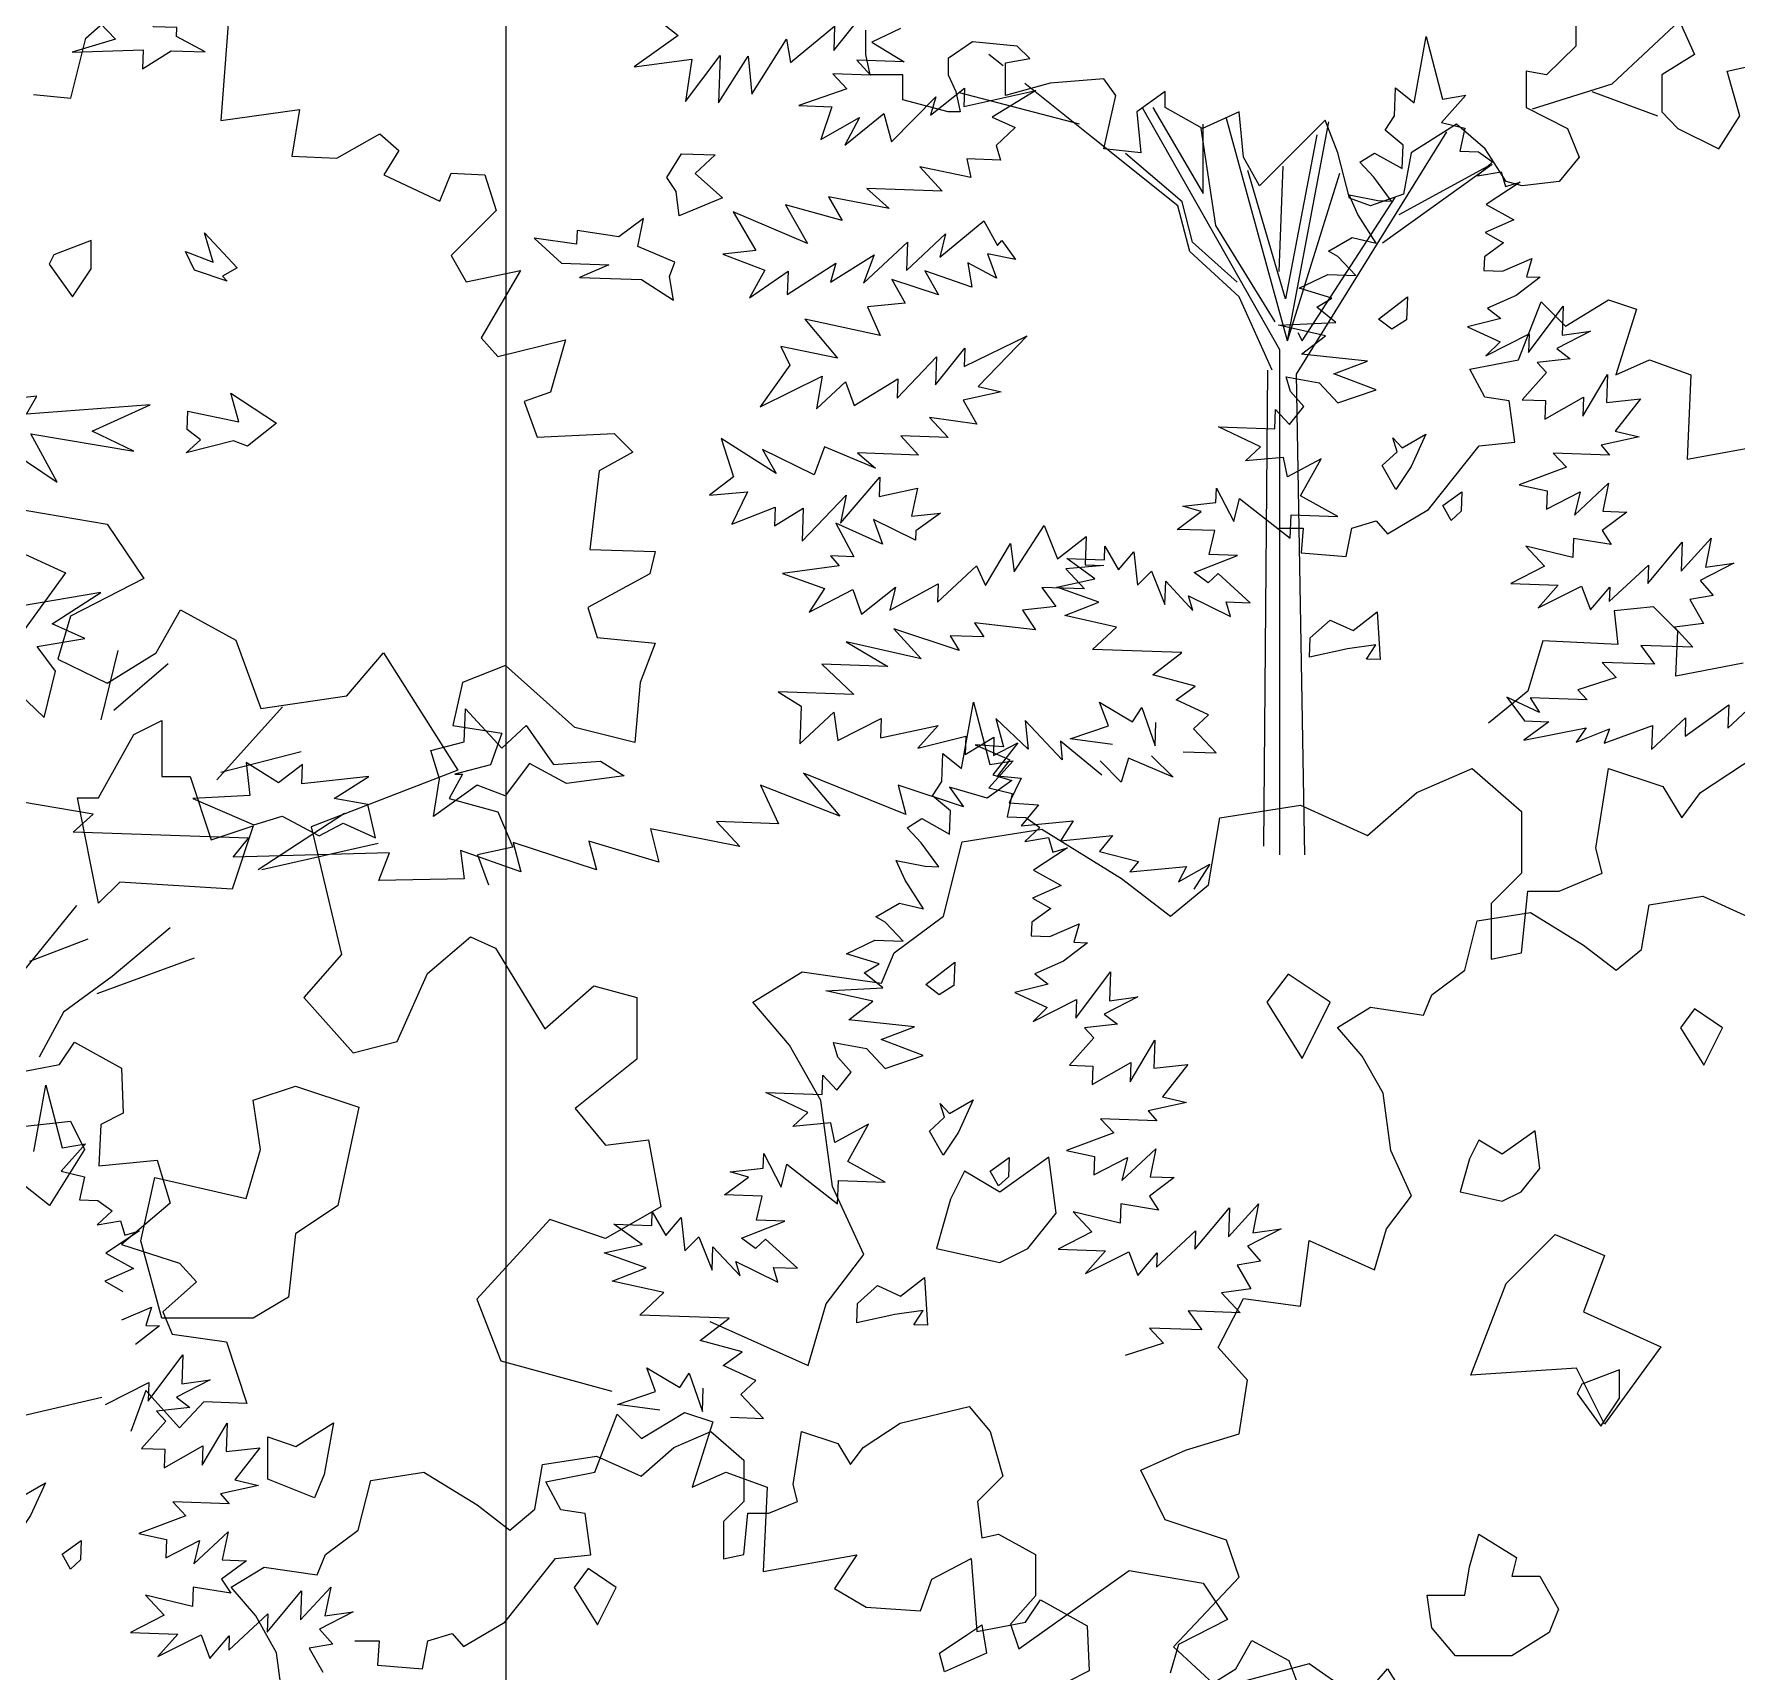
# Model space of a CAD drawing. Header units: inches. Extents: x 11.9 to 85.3, y 21.1 to 37.4.
# Drawn here: x 15.8906 to 16.321, y 23.1689 to 23.583 of the extents above; entities that cross this region are included whole.
import ezdxf

# ---------------------------------------------------------------- set-up
doc = ezdxf.new("R2010")
doc.units = ezdxf.units.IN
doc.header["$MEASUREMENT"] = 0
doc.layers.add('CAY', color=94, linetype='Continuous')
doc.layers.add('CAY-3', color=61, linetype='Continuous')

# ---------------------------------------------------------------- blocks, each defined once
blk = doc.blocks.new('A$C76451831')
at = {"layer": 'CAY'}
for p, q in [((2471.78, 2031.89), (2478.52, 2069.28)), ((2478.52, 2069.28), (2487.71, 2034.06)), ((2460.65, 2024.58), (2461.2, 2040.42)), ((2461.2, 2040.42), (2471.78, 2031.89)), ((2500.93, 2036.32), (2487.25, 2020.93)), ((2487.71, 2034.06), (2500.93, 2036.32)), ((2455.38, 2016.6), (2460.65, 2024.58)), ((2465.51, 2008.09), (2455.38, 2016.6)), ((2487.25, 2020.93), (2500.28, 2017.75)), ((2500.28, 2017.75), (2497.56, 2004.7)), ((2465.05, 1994.95), (2465.51, 2008.09)), ((2497.56, 2004.7), (2507.97, 2004.34)), ((2507.97, 2004.34), (2515.93, 1998.62)), ((2441.16, 1998.51), (2449.49, 2003.66)), ((2449.02, 1990.07), (2441.16, 1998.51)), ((2449.49, 2003.66), (2465.05, 1994.95)), ((2515.93, 1998.62), (2507.5, 1990.75)), ((2458.97, 1976.58), (2449.02, 1990.07)), ((2507.5, 1990.75), (2520.72, 1993.01)), ((2531.39, 1987.2), (2512.38, 1974.72)), ((2520.72, 1993.01), (2523.15, 1984.77)), ((2523.15, 1984.77), (2531.39, 1987.2)), ((2435.08, 1980.13), (2451.28, 1976.85)), ((2440.13, 1969.08), (2435.08, 1980.13)), ((2451.28, 1976.85), (2458.97, 1976.58)), ((2450.44, 1952.85), (2440.13, 1969.08)), ((2527.93, 1966.01), (2511.82, 1958.87)), ((2512.38, 1974.72), (2527.93, 1966.01)), ((2423.54, 1948.35), (2436.95, 1956.04)), ((2436.95, 1956.04), (2450.44, 1952.85)), ((2511.82, 1958.87), (2522.04, 1953.07)), ((2428.88, 1945.44), (2423.54, 1948.35)), ((2522.04, 1953.07), (2511.35, 1945.28)), ((2438.93, 1934.67), (2428.88, 1945.44)), ((2511.35, 1945.28), (2511.08, 1937.59)), ((2511.08, 1937.59), (2521.49, 1937.22)), ((2521.49, 1937.22), (2538.05, 1944.35)), ((2538.05, 1944.35), (2534.97, 1934.03)), ((2406.96, 1927.62), (2423.09, 1935.22)), ((2425.34, 1921.99), (2406.96, 1927.62)), ((2423.09, 1935.22), (2438.93, 1934.67)), ((2542.67, 1933.76), (2529.16, 1923.36)), ((2534.97, 1934.03), (2542.67, 1933.76)), ((2417.01, 1916.85), (2425.34, 1921.99)), ((2529.16, 1923.36), (2513.05, 1916.21)), ((2395.35, 1906.72), (2427.58, 1908.32)), ((2427.58, 1908.32), (2417.01, 1916.85)), ((2520.56, 1910.51), (2501.81, 1905.72)), ((2513.05, 1916.21), (2520.56, 1910.51)), ((2536.2, 1891.38), (2555.69, 1917.44)), ((2555.69, 1917.44), (2555.12, 1901.14)), ((2421.88, 1900.81), (2395.35, 1906.72)), ((2408.38, 1890.4), (2421.88, 1900.81)), ((2501.81, 1905.72), (2520.1, 1897.38)), ((2512.12, 1889.5), (2536.57, 1901.79)), ((2536.57, 1901.79), (2536.2, 1891.38)), ((2571.06, 1903.31), (2552.14, 1893.54)), ((2555.12, 1901.14), (2571.06, 1903.31)), ((2445.4, 1886.39), (2408.38, 1890.4)), ((2520.1, 1897.38), (2512.12, 1889.5)), ((2552.14, 1893.54), (2559.64, 1887.84)), ((2426.57, 1879.34), (2445.4, 1886.39)), ((2450.28, 1870.35), (2426.57, 1879.34)), ((2546.23, 1880.15), (2532.55, 1864.76)), ((2559.64, 1887.84), (2540.99, 1885.77)), ((2540.99, 1885.77), (2546.23, 1880.15)), ((2402.2, 1869.31), (2399.77, 1877.55)), ((2399.77, 1877.55), (2418.24, 1874.19)), ((2418.24, 1874.19), (2428.72, 1862.94)), ((2428.72, 1862.94), (2450.28, 1870.35)), ((2566.67, 1855.41), (2580.63, 1878.94)), ((2580.63, 1878.94), (2580.08, 1863.1)), ((2401.56, 1850.74), (2409.61, 1860.89)), ((2409.61, 1860.89), (2402.2, 1869.31)), ((2532.55, 1864.76), (2545.68, 1864.3)), ((2545.31, 1853.88), (2567.05, 1866.27)), ((2545.68, 1864.3), (2545.31, 1853.88)), ((2567.05, 1866.27), (2566.67, 1855.41)), ((2580.08, 1863.1), (2599.18, 1865.15)), ((2599.18, 1865.15), (2584.95, 1847.06)), ((2393.31, 1848.31), (2393.69, 1859.18)), ((2393.69, 1859.18), (2401.56, 1850.74)), ((2361.63, 1849.42), (2393.31, 1848.31)), ((2385.26, 1838.17), (2361.63, 1849.42)), ((2598.44, 1843.87), (2576.97, 1839.18)), ((2584.95, 1847.06), (2598.44, 1843.87)), ((2376.83, 1830.3), (2385.26, 1838.17)), ((2398.19, 1832.28), (2376.83, 1830.3)), ((2400.53, 1821.31), (2398.19, 1832.28)), ((2419.46, 1831.53), (2400.53, 1821.31)), ((2407.86, 1810.63), (2419.46, 1831.53)), ((2581.76, 1833.57), (2550.08, 1834.68)), ((2550.08, 1834.68), (2557.51, 1826.71)), ((2576.97, 1839.18), (2581.76, 1833.57)), ((2557.51, 1826.71), (2530.88, 1816.76)), ((2360.15, 1806.86), (2360.43, 1815.01)), ((2360.43, 1815.01), (2370.19, 1796.08)), ((2530.88, 1816.76), (2546.62, 1813.49)), ((2546.62, 1813.49), (2546.26, 1803.08)), ((2546.26, 1803.08), (2565.18, 1812.84)), ((2562.01, 1799.81), (2581.21, 1817.72)), ((2565.18, 1812.84), (2562.01, 1799.81)), ((2581.21, 1817.72), (2577.94, 1801.97)), ((1673.28, 1805.36), (1735.78, 1794.74)), ((2341.5, 1804.79), (2360.15, 1806.86)), ((2351.81, 1801.71), (2341.5, 1804.79)), ((2370.19, 1796.08), (2373.37, 1809.12)), ((2373.37, 1809.12), (2402.04, 1786.81)), ((2428.75, 1799.02), (2407.86, 1810.63)), ((1735.78, 1794.74), (1756.42, 1764.07)), ((2338.32, 1791.75), (2351.81, 1801.71)), ((2402.04, 1786.81), (2402.5, 1799.94)), ((2402.5, 1799.94), (2428.75, 1799.02)), ((2591.52, 1801.5), (2577.56, 1791.1)), ((2577.94, 1801.97), (2591.52, 1801.5)), ((2359.59, 1791.01), (2338.32, 1791.75)), ((2356.4, 1777.52), (2359.59, 1791.01)), ((2561.55, 1786.68), (2561.17, 1775.81)), ((2582.72, 1783.22), (2561.55, 1786.68)), ((2577.56, 1791.1), (2582.72, 1783.22)), ((2603.25, 1761.19), (2622.65, 1784.54)), ((2622.08, 1768.24), (2639.04, 1786.69)), ((2622.65, 1784.54), (2622.08, 1768.24)), ((2639.04, 1786.69), (2635.75, 1770.49)), ((2292.03, 1763.9), (2276.12, 1775.34)), ((2276.12, 1775.34), (2297.39, 1774.6)), ((2297.39, 1774.6), (2297.66, 1782.29)), ((2297.66, 1782.29), (2305.35, 1768.88)), ((2305.35, 1768.88), (2313.86, 1779.01)), ((2313.86, 1779.01), (2315.93, 1760.35)), ((2347.89, 1767.39), (2372.24, 1776.97)), ((2372.24, 1776.97), (2356.4, 1777.52)), ((2561.17, 1775.81), (2534.65, 1782.18)), ((2534.65, 1782.18), (2545.14, 1770.93)), ((2315.93, 1760.35), (2323.91, 1768.23)), ((2323.91, 1768.23), (2331.4, 1749.38)), ((2355.85, 1761.67), (2347.89, 1767.39)), ((2361.47, 1766.92), (2355.85, 1761.67)), ((2379.47, 1750.42), (2361.47, 1766.92)), ((2545.14, 1770.93), (2526.22, 1761.16)), ((2581.6, 1751.07), (2603.62, 1771.61)), ((2603.62, 1771.61), (2603.25, 1761.19)), ((2651.69, 1772.65), (2632.77, 1762.88)), ((2635.75, 1770.49), (2651.69, 1772.65)), ((1756.42, 1764.07), (1715.15, 1742.83)), ((2270.57, 1759.21), (2292.03, 1763.9)), ((2294.29, 1750.68), (2270.57, 1759.21)), ((2331.4, 1749.38), (2331.86, 1762.51)), ((2331.86, 1762.51), (2347.15, 1746.11)), ((2526.22, 1761.16), (2552.92, 1760.23)), ((2552.92, 1760.23), (2541.6, 1747.48)), ((2541.6, 1747.48), (2566.05, 1759.77)), ((2566.05, 1759.77), (2571.02, 1746.45)), ((2571.02, 1746.45), (2581.89, 1759.22)), ((2581.89, 1759.22), (2581.6, 1751.07)), ((2632.77, 1762.88), (2640.18, 1754.46)), ((1763.5, 1722.19), (1777.06, 1746.37)), ((1777.06, 1746.37), (1808.31, 1729.27)), ((2275, 1743.19), (2294.29, 1750.68)), ((2347.15, 1746.11), (2344.72, 1754.36)), ((2344.72, 1754.36), (2368.33, 1742.65)), ((2365.9, 1750.9), (2379.47, 1750.42)), ((2368.33, 1742.65), (2365.9, 1750.9)), ((2640.18, 1754.46), (2626.96, 1752.21)), ((2626.96, 1752.21), (2634.64, 1738.79)), ((1715.15, 1742.83), (1708.07, 1718.65)), ((2304.23, 1736.73), (2275, 1743.19)), ((2290.64, 1724.06), (2304.23, 1736.73)), ((2634.64, 1738.79), (2618.26, 1736.64)), ((2618.26, 1736.64), (2628.74, 1725.4)), ((1808.31, 1729.27), (1822.46, 1690.92)), ((2628.74, 1725.4), (2599.32, 1726.42)), ((2599.32, 1726.42), (2607.1, 1715.73)), ((1708.07, 1718.65), (1735.78, 1705.08)), ((1735.78, 1705.08), (1763.5, 1722.19)), ((1870.81, 1698), (1891.44, 1722.19)), ((1891.44, 1722.19), (1933.31, 1656.12)), ((2340.88, 1722.3), (2290.64, 1724.06)), ((2324.58, 1709.73), (2340.88, 1722.3)), ((2577.68, 1716.75), (2585.55, 1708.32)), ((2607.1, 1715.73), (2577.68, 1716.75)), ((2348.38, 1703.45), (2324.58, 1709.73)), ((2585.55, 1708.32), (2564.01, 1701.36)), ((1822.46, 1690.92), (1870.81, 1698)), ((2337.68, 1695.67), (2348.38, 1703.45)), ((2523.99, 1697.32), (2533.94, 1683.83)), ((2542.26, 1688.52), (2523.99, 1697.32)), ((2564.01, 1701.36), (2569.25, 1695.74)), ((2294.59, 1694.45), (2313.24, 1683.37)), ((2299.57, 1681.13), (2294.59, 1694.45)), ((2313.24, 1683.37), (2318.5, 1691.35)), ((2318.5, 1691.35), (2325.91, 1669.79)), ((2355.97, 1687.32), (2337.68, 1695.67)), ((2569.25, 1695.74), (2537.11, 1696.86)), ((2537.11, 1696.86), (2542.26, 1688.52)), ((2624.27, 1675.23), (2648.9, 1692.96)), ((2648.45, 1679.83), (2664.84, 1695.12)), ((2648.9, 1692.96), (2648.45, 1679.83)), ((2236.31, 1685.23), (2240.6, 1669.26)), ((2254.38, 1667.88), (2236.31, 1685.23)), ((2252.8, 1684.11), (2254.38, 1667.88)), ((2273.61, 1662.02), (2252.8, 1684.11)), ((2278.01, 1673.72), (2299.57, 1681.13)), ((2325.91, 1669.79), (2326.36, 1682.92)), ((2347.54, 1679.46), (2355.97, 1687.32)), ((2360.21, 1665.87), (2347.54, 1679.46)), ((2547.52, 1683.35), (2533.56, 1672.96)), ((2533.56, 1672.96), (2568.69, 1679.89)), ((2533.94, 1683.83), (2547.52, 1683.35)), ((2568.69, 1679.89), (2562.98, 1671.93)), ((2562.98, 1671.93), (2581.82, 1679.44)), ((2578.82, 1671.38), (2605.9, 1681.31)), ((2581.82, 1679.44), (2578.82, 1671.38)), ((2605.43, 1667.73), (2624.63, 1685.65)), ((2605.9, 1681.31), (2605.43, 1667.73)), ((2624.63, 1685.65), (2624.27, 1675.23)), ((2224.56, 1670.43), (2244.05, 1661.86)), ((2240.6, 1669.26), (2224.56, 1670.43)), ((2272.6, 1672.39), (2273.61, 1662.02)), ((2295.85, 1653.27), (2272.6, 1672.39)), ((2301.92, 1670.62), (2278.01, 1673.72)), ((2244.05, 1661.86), (2237.18, 1653)), ((2306.71, 1649.32), (2295.06, 1661.39)), ((2310.84, 1662.93), (2306.71, 1649.32)), ((2336, 1652.18), (2310.84, 1662.93)), ((2323.91, 1664.2), (2336, 1652.18)), ((2341.65, 1666.52), (2360.21, 1665.87)), ((2633, 1643.47), (2664.25, 1664.12)), ((1933.31, 1656.12), (1850.76, 1624.27)), ((2237.18, 1653), (2250.52, 1651.57)), ((2250.52, 1651.57), (2243.68, 1637.7)), ((2473.21, 1643.47), (2504.46, 1657.04)), ((2504.46, 1657.04), (2532.18, 1632.86)), ((2574.04, 1612.21), (2581.11, 1657.04)), ((2581.11, 1657.04), (2611.77, 1647.01)), ((2445.5, 1619.29), (2473.21, 1643.47)), ((2611.77, 1647.01), (2622.39, 1629.32)), ((2622.39, 1629.32), (2633, 1643.47)), ((2243.68, 1637.7), (2260.17, 1636.58)), ((2260.17, 1636.58), (2250.41, 1624.7)), ((2362.36, 1629.32), (2407.77, 1636.4)), ((2407.77, 1636.4), (2445.5, 1619.29)), ((2532.18, 1632.86), (2532.18, 1598.05)), ((1850.76, 1624.27), (1867.86, 1552.31)), ((2217.32, 1615.75), (2262.13, 1622.83)), ((2250.41, 1624.7), (2279.71, 1627.56)), ((2262.13, 1622.83), (2306.94, 1595.11)), ((2279.71, 1627.56), (2272.61, 1616.4)), ((2355.88, 1591.57), (2362.36, 1629.32)), ((2206.7, 1573.87), (2217.32, 1615.75)), ((2272.61, 1616.4), (2301.91, 1619.26)), ((2301.91, 1619.26), (2294.59, 1610.35)), ((2577.58, 1598.05), (2574.04, 1612.21)), ((2294.59, 1610.35), (2316.52, 1604.76)), ((2316.52, 1604.76), (2311.64, 1598.82)), ((2311.64, 1598.82), (2343.64, 1601.95)), ((2339.03, 1593.3), (2356.71, 1603.22)), ((2343.64, 1601.95), (2339.03, 1593.3)), ((2356.71, 1603.22), (2347.62, 1589.13)), ((2306.94, 1595.11), (2334.65, 1573.87)), ((2532.18, 1598.05), (2515.08, 1580.95)), ((2553.4, 1588.03), (2577.58, 1598.05)), ((2334.65, 1573.87), (2355.88, 1591.57)), ((2532.18, 1553.22), (2535.71, 1588.03)), ((2535.71, 1588.03), (2553.4, 1588.03)), ((2178.99, 1553.22), (2206.7, 1573.87)), ((2515.08, 1580.95), (2515.08, 1549.69)), ((1916.21, 1541.69), (1940.38, 1562.33)), ((1940.38, 1562.33), (1954.53, 1555.85)), ((1954.53, 1555.85), (1982.25, 1510.43)), ((1867.86, 1552.31), (1846.63, 1528.12)), ((2171.92, 1536.12), (2178.99, 1553.22)), ((2515.08, 1549.69), (2532.18, 1553.22)), ((1899.11, 1503.35), (1916.21, 1541.69)), ((1982.25, 1510.43), (2009.96, 1534.61)), ((2009.96, 1534.61), (2034.13, 1528.12)), ((2099.39, 1525.5), (2127.11, 1542.61)), ((2127.11, 1542.61), (2171.92, 1536.12)), ((1846.63, 1528.12), (1874.34, 1496.86)), ((2034.13, 1528.12), (2034.13, 1493.32)), ((2120.03, 1501.32), (2099.39, 1525.5)), ((1874.34, 1496.86), (1899.11, 1503.35)), ((2137.72, 1470.05), (2120.03, 1501.32)), ((2034.13, 1493.32), (1999.34, 1465.6)), ((2144.2, 1421.69), (2137.72, 1470.05)), ((1999.34, 1465.6), (2016.44, 1444.95)), ((2016.44, 1444.95), (2040.62, 1447.9)), ((2040.62, 1447.9), (2047.69, 1410.15)), ((2161.89, 1383.34), (2144.2, 1421.69)), ((2047.69, 1410.15), (2016.44, 1392.45)), ((1985.19, 1403.07), (1943.92, 1358.24)), ((2016.44, 1392.45), (1985.19, 1403.07)), ((2140.67, 1355.62), (2161.89, 1383.34)), ((1943.92, 1358.24), (1957.48, 1323.44)), ((2130.64, 1320.82), (2140.67, 1355.62)), ((2075.22, 1345.59), (2130.64, 1320.82)), ((1957.48, 1323.44), (2019.98, 1306.33)), ((5942.98, 1269.38), (5949.73, 1306.77)), ((5949.73, 1306.77), (5958.92, 1271.55)), ((1732.84, 1302.79), (1656.18, 1285.1)), ((5931.85, 1262.06), (5932.41, 1277.91)), ((5932.41, 1277.91), (5942.98, 1269.38)), ((5972.14, 1273.8), (5958.46, 1258.41)), ((5958.92, 1271.55), (5972.14, 1273.8)), ((5926.59, 1254.09), (5931.85, 1262.06)), ((5958.46, 1258.41), (5971.49, 1255.24)), ((5936.72, 1245.57), (5926.59, 1254.09)), ((5971.49, 1255.24), (5968.77, 1242.19)), ((5912.36, 1236), (5920.7, 1241.15)), ((5920.7, 1241.15), (5936.26, 1232.44)), ((5936.26, 1232.44), (5936.72, 1245.57)), ((5968.77, 1242.19), (5979.18, 1241.82)), ((5979.18, 1241.82), (5987.14, 1236.11)), ((5920.23, 1227.56), (5912.36, 1236)), ((5930.18, 1214.07), (5920.23, 1227.56)), ((5987.14, 1236.11), (5978.71, 1228.24)), ((5978.71, 1228.24), (5991.93, 1230.5)), ((5991.93, 1230.5), (5994.36, 1222.25)), ((6002.6, 1224.69), (5983.58, 1212.2)), ((5994.36, 1222.25), (6002.6, 1224.69)), ((5906.28, 1217.62), (5922.48, 1214.34)), ((5911.34, 1206.57), (5906.28, 1217.62)), ((5922.48, 1214.34), (5930.18, 1214.07)), ((5983.58, 1212.2), (5999.14, 1203.5)), ((5921.65, 1190.34), (5911.34, 1206.57)), ((5999.14, 1203.5), (5983.03, 1196.36)), ((5894.75, 1185.84), (5908.16, 1193.53)), ((5908.16, 1193.53), (5921.65, 1190.34)), ((5993.25, 1190.56), (5982.56, 1182.77)), ((5983.03, 1196.36), (5993.25, 1190.56)), ((5900.09, 1182.93), (5894.75, 1185.84)), ((5910.13, 1172.16), (5900.09, 1182.93)), ((5982.56, 1182.77), (5982.29, 1175.08)), ((5992.7, 1174.71), (6009.26, 1181.84)), ((6009.26, 1181.84), (6006.18, 1171.52)), ((5878.17, 1165.11), (5894.29, 1172.71)), ((5894.29, 1172.71), (5910.13, 1172.16)), ((5982.29, 1175.08), (5992.7, 1174.71)), ((6013.87, 1171.25), (6000.37, 1160.84)), ((6006.18, 1171.52), (6013.87, 1171.25)), ((5896.55, 1159.48), (5878.17, 1165.11)), ((6000.37, 1160.84), (5984.26, 1153.7)), ((5888.21, 1154.33), (5896.55, 1159.48)), ((5898.79, 1145.8), (5888.21, 1154.33)), ((5984.26, 1153.7), (5991.76, 1148)), ((6007.41, 1128.86), (6026.9, 1154.93)), ((6026.9, 1154.93), (6026.33, 1138.63)), ((5866.56, 1144.21), (5898.79, 1145.8)), ((5893.09, 1138.3), (5866.56, 1144.21)), ((5991.76, 1148), (5973.02, 1143.21)), ((5973.02, 1143.21), (5991.31, 1134.87)), ((5879.59, 1127.89), (5893.09, 1138.3)), ((5983.33, 1126.99), (6007.77, 1139.28)), ((5991.31, 1134.87), (5983.33, 1126.99)), ((6007.77, 1139.28), (6007.41, 1128.86)), ((6042.27, 1140.79), (6023.35, 1131.03)), ((6026.33, 1138.63), (6042.27, 1140.79)), ((5916.61, 1123.88), (5879.59, 1127.89)), ((5897.78, 1116.83), (5916.61, 1123.88)), ((6030.85, 1125.33), (6012.2, 1123.26)), ((6012.2, 1123.26), (6017.44, 1117.63)), ((6023.35, 1131.03), (6030.85, 1125.33)), ((5435.2, 1102.66), (5443.64, 1115.32)), ((5443.64, 1115.32), (5470, 1100.55)), ((5870.98, 1115.04), (5889.44, 1111.68)), ((5873.41, 1106.8), (5870.98, 1115.04)), ((5921.48, 1107.84), (5897.78, 1116.83)), ((6017.44, 1117.63), (6003.76, 1102.25)), ((6037.87, 1092.89), (6051.84, 1116.43)), ((6051.84, 1116.43), (6051.28, 1100.59)), ((5407.78, 1097.39), (5435.2, 1102.66)), ((5880.82, 1098.38), (5873.41, 1106.8)), ((5889.44, 1111.68), (5899.93, 1100.43)), ((5899.93, 1100.43), (5921.48, 1107.84)), ((6016.52, 1091.37), (6038.25, 1103.76)), ((6038.25, 1103.76), (6037.87, 1092.89)), ((6051.28, 1100.59), (6070.39, 1102.64)), ((6070.39, 1102.64), (6056.16, 1084.55)), ((5470, 1100.55), (5471.06, 1075.24)), ((5864.52, 1085.8), (5864.9, 1096.67)), ((5864.9, 1096.67), (5872.76, 1088.23)), ((5872.76, 1088.23), (5880.82, 1098.38)), ((6003.76, 1102.25), (6016.89, 1101.79)), ((6016.89, 1101.79), (6016.52, 1091.37)), ((5420.6, 1053.63), (5427.34, 1091.02)), ((5427.34, 1091.02), (5436.53, 1055.8)), ((5856.47, 1075.66), (5832.84, 1086.91)), ((5832.84, 1086.91), (5864.52, 1085.8)), ((6056.16, 1084.55), (6069.65, 1081.36)), ((5471.06, 1075.24), (5458.4, 1068.91)), ((5848.03, 1067.79), (5856.47, 1075.66)), ((6069.65, 1081.36), (6048.18, 1076.67)), ((6048.18, 1076.67), (6052.97, 1071.06)), ((5458.4, 1068.91), (5457.35, 1045.71)), ((5869.4, 1069.76), (5848.03, 1067.79)), ((5871.74, 1058.8), (5869.4, 1069.76)), ((5890.67, 1069.02), (5871.74, 1058.8)), ((5879.07, 1048.12), (5890.67, 1069.02)), ((6052.97, 1071.06), (6021.29, 1072.17)), ((6021.29, 1072.17), (6028.72, 1064.2)), ((5449.75, 1058.05), (5436.08, 1042.67)), ((5436.53, 1055.8), (5449.75, 1058.05)), ((6028.72, 1064.2), (6002.09, 1054.25)), ((6033.21, 1037.3), (6052.42, 1055.21)), ((6052.42, 1055.21), (6049.15, 1039.46)), ((5457.35, 1045.71), (5490.04, 1048.87)), ((5490.04, 1048.87), (5497.42, 1024.62)), ((5831.36, 1044.35), (5831.64, 1052.5)), ((5831.64, 1052.5), (5841.4, 1033.57)), ((5841.4, 1033.57), (5844.58, 1046.6)), ((5844.58, 1046.6), (5873.25, 1024.3)), ((5899.96, 1036.51), (5879.07, 1048.12)), ((6002.09, 1054.25), (6017.83, 1050.98)), ((6017.83, 1050.98), (6017.47, 1040.57)), ((6017.47, 1040.57), (6036.39, 1050.33)), ((6036.39, 1050.33), (6033.21, 1037.3)), ((5436.08, 1042.67), (5449.11, 1039.49)), ((5449.11, 1039.49), (5446.38, 1026.44)), ((5809.53, 1029.24), (5823.02, 1039.2)), ((5812.7, 1042.28), (5831.36, 1044.35)), ((5823.02, 1039.2), (5812.7, 1042.28)), ((5873.25, 1024.3), (5873.71, 1037.43)), ((5873.71, 1037.43), (5899.96, 1036.51)), ((6062.73, 1038.99), (6048.77, 1028.59)), ((6049.15, 1039.46), (6062.73, 1038.99)), ((5446.38, 1026.44), (5456.79, 1026.07)), ((5456.79, 1026.07), (5464.75, 1020.36)), ((5830.8, 1028.5), (5809.53, 1029.24)), ((5827.61, 1015.01), (5830.8, 1028.5)), ((6048.77, 1028.59), (6053.93, 1020.71)), ((5464.75, 1020.36), (5456.32, 1012.49)), ((5497.42, 1024.62), (5470, 1001.41)), ((5768.6, 1012.08), (5768.87, 1019.78)), ((5768.87, 1019.78), (5776.56, 1006.37)), ((5776.56, 1006.37), (5785.07, 1016.5)), ((5785.07, 1016.5), (5787.13, 997.84)), ((6005.86, 1019.66), (6016.35, 1008.42)), ((6032.38, 1013.3), (6005.86, 1019.66)), ((6032.76, 1024.17), (6032.38, 1013.3)), ((6053.93, 1020.71), (6032.76, 1024.17)), ((6074.46, 998.68), (6093.86, 1022.03)), ((6093.29, 1005.73), (6110.24, 1024.18)), ((6093.86, 1022.03), (6093.29, 1005.73)), ((6110.24, 1024.18), (6106.96, 1007.97)), ((5456.32, 1012.49), (5469.54, 1014.75)), ((5480.21, 1008.94), (5461.2, 996.45)), ((5469.54, 1014.75), (5471.97, 1006.5)), ((5471.97, 1006.5), (5480.21, 1008.94)), ((5747.33, 1012.83), (5768.6, 1012.08)), ((5763.24, 1001.39), (5747.33, 1012.83)), ((5819.1, 1004.88), (5843.45, 1014.46)), ((5843.45, 1014.46), (5827.61, 1015.01)), ((6016.35, 1008.42), (5997.43, 998.65)), ((6052.81, 988.56), (6074.83, 1009.1)), ((6074.83, 1009.1), (6074.46, 998.68)), ((6122.9, 1010.14), (6103.98, 1000.37)), ((6106.96, 1007.97), (6122.9, 1010.14)), ((5470, 1001.41), (5502.7, 990.87)), ((5741.78, 996.7), (5763.24, 1001.39)), ((5787.13, 997.84), (5795.11, 1005.72)), ((5795.11, 1005.72), (5802.61, 986.87)), ((5802.61, 986.87), (5803.07, 1000)), ((5803.07, 1000), (5818.36, 983.6)), ((5827.06, 999.16), (5819.1, 1004.88)), ((5832.68, 1004.41), (5827.06, 999.16)), ((5850.68, 987.91), (5832.68, 1004.41)), ((5997.43, 998.65), (6024.13, 997.72)), ((6024.13, 997.72), (6012.81, 984.97)), ((6012.81, 984.97), (6037.25, 997.26)), ((6037.25, 997.26), (6042.23, 983.94)), ((6103.98, 1000.37), (6111.38, 991.95)), ((5476.75, 987.75), (5460.64, 980.61)), ((5461.2, 996.45), (5476.75, 987.75)), ((5502.7, 990.87), (5512.19, 980.32)), ((5765.5, 988.16), (5741.78, 996.7)), ((5746.21, 980.68), (5765.5, 988.16)), ((5818.36, 983.6), (5815.93, 991.84)), ((5815.93, 991.84), (5839.54, 980.14)), ((5839.54, 980.14), (5837.1, 988.38)), ((5837.1, 988.38), (5850.68, 987.91)), ((6042.23, 983.94), (6053.09, 996.71)), ((6053.09, 996.71), (6052.81, 988.56)), ((6111.38, 991.95), (6098.16, 989.69)), ((6098.16, 989.69), (6105.85, 976.28)), ((5460.64, 980.61), (5470.86, 974.81)), ((5512.19, 980.32), (5493.21, 963.44)), ((5775.43, 974.22), (5746.21, 980.68)), ((5761.85, 961.55), (5775.43, 974.22)), ((6105.85, 976.28), (6089.46, 974.13)), ((6089.46, 974.13), (6099.95, 962.89)), ((5470.31, 958.96), (5486.87, 966.09)), ((5486.87, 966.09), (5483.79, 955.77)), ((5493.21, 963.44), (5498.48, 950.79)), ((5812.09, 959.79), (5761.85, 961.55)), ((5795.79, 947.21), (5812.09, 959.79)), ((6070.53, 963.91), (6078.31, 953.21)), ((6099.95, 962.89), (6070.53, 963.91)), ((5491.49, 955.5), (5477.98, 945.09)), ((5483.79, 955.77), (5491.49, 955.5)), ((5498.48, 950.79), (5529.07, 946.57)), ((6078.31, 953.21), (6048.89, 954.24)), ((6048.89, 954.24), (6056.75, 945.81)), ((5529.07, 946.57), (5540.67, 911.76)), ((5819.59, 940.94), (5795.79, 947.21)), ((5808.89, 933.16), (5819.59, 940.94)), ((6056.75, 945.81), (6035.21, 938.85)), ((5485.02, 913.12), (5504.51, 939.18)), ((5504.51, 939.18), (5503.94, 922.88)), ((5770.77, 918.62), (5765.8, 931.94)), ((5765.8, 931.94), (5784.45, 920.86)), ((5827.18, 924.81), (5808.89, 933.16)), ((5460.94, 911.24), (5485.39, 923.53)), ((5485.39, 923.53), (5485.02, 913.12)), ((5519.88, 925.04), (5500.96, 915.28)), ((5503.94, 922.88), (5519.88, 925.04)), ((5784.45, 920.86), (5789.71, 928.84)), ((5789.71, 928.84), (5797.11, 907.27)), ((5818.75, 916.95), (5827.18, 924.81)), ((5483.71, 919.15), (5475.28, 895.94)), ((5502.7, 898.05), (5483.71, 919.15)), ((5500.96, 915.28), (5508.46, 909.58)), ((5516.41, 912.82), (5502.7, 898.05)), ((5540.67, 911.76), (5516.41, 912.82)), ((5749.22, 911.21), (5770.77, 918.62)), ((5773.13, 908.11), (5749.22, 911.21)), ((5797.11, 907.27), (5797.57, 920.4)), ((5831.42, 903.36), (5818.75, 916.95)), ((5495.05, 901.89), (5481.37, 886.5)), ((5508.46, 909.58), (5489.81, 907.51)), ((5489.81, 907.51), (5495.05, 901.89)), ((5812.86, 904), (5831.42, 903.36)), ((5515.49, 877.14), (5529.45, 900.68)), ((5529.45, 900.68), (5528.9, 884.84)), ((5481.37, 886.5), (5494.5, 886.04)), ((5494.14, 875.62), (5515.87, 888.01)), ((5494.5, 886.04), (5494.14, 875.62)), ((5515.87, 888.01), (5515.49, 877.14)), ((5528.9, 884.84), (5548, 886.89)), ((5548, 886.89), (5533.78, 868.8)), ((5547.26, 865.61), (5525.8, 860.92)), ((5533.78, 868.8), (5547.26, 865.61)), ((5498.9, 856.42), (5506.33, 848.45)), ((5530.59, 855.31), (5498.9, 856.42)), ((5525.8, 860.92), (5530.59, 855.31)), ((5506.33, 848.45), (5479.7, 838.5)), ((5479.7, 838.5), (5495.44, 835.23)), ((5495.44, 835.23), (5495.08, 824.82)), ((5495.08, 824.82), (5514, 834.58)), ((5510.83, 821.55), (5530.03, 839.46)), ((5514, 834.58), (5510.83, 821.55)), ((5530.03, 839.46), (5526.76, 823.71)), ((5540.34, 823.24), (5526.38, 812.84)), ((5526.76, 823.71), (5540.34, 823.24)), ((5510.37, 808.42), (5509.99, 797.55)), ((5531.55, 804.96), (5510.37, 808.42)), ((5526.38, 812.84), (5531.55, 804.96)), ((5552.08, 782.93), (5571.47, 806.28)), ((5570.9, 789.98), (5587.86, 808.43)), ((5571.47, 806.28), (5570.9, 789.98)), ((5587.86, 808.43), (5584.57, 792.23)), ((5509.99, 797.55), (5483.48, 803.92)), ((5483.48, 803.92), (5493.96, 792.67)), ((5493.96, 792.67), (5475.04, 782.9)), ((5530.42, 772.81), (5552.44, 793.35)), ((5552.44, 793.35), (5552.08, 782.93)), ((5600.51, 794.39), (5581.59, 784.62)), ((5584.57, 792.23), (5600.51, 794.39)), ((5475.04, 782.9), (5501.74, 781.97)), ((5501.74, 781.97), (5490.42, 769.22)), ((5490.42, 769.22), (5514.87, 781.51)), ((5514.87, 781.51), (5519.84, 768.19)), ((5519.84, 768.19), (5530.71, 780.96)), ((5530.71, 780.96), (5530.42, 772.81)), ((5581.59, 784.62), (5589, 776.2)), ((5589, 776.2), (5575.78, 773.95)), ((5575.78, 773.95), (5583.47, 760.53)), ((4834.43, 569.52), (4869.41, 602.16)), ((4491.49, 579.54), (4483.4, 586.04)), ((4541.19, 539.64), (4503.71, 569.74)), ((4789.61, 555.37), (4834.43, 569.52)), ((4534.5, 546.71), (4466.89, 564.41)), ((4575.78, 556.15), (4604.08, 507.78)), ((4823.03, 565.2), (4859.98, 551.43)), ((4647.32, 419.7), (4569.92, 556.01)), ((4604.08, 507.78), (4604.08, 546.71)), ((4651.64, 424.81), (4617.3, 549.89)), ((4651.64, 424.81), (4674.99, 548.11)), ((4589.93, 500.71), (4541.19, 539.64)), ((4602.9, 544.36), (4611.16, 489.69)), ((4668.15, 540.82), (4650.46, 448.4)), ((4656.75, 405.93), (4741.29, 542.41)), ((4592.29, 503.06), (4560.45, 530.2)), ((4650.46, 448.4), (4629.24, 520.76)), ((4646.93, 463.74), (4649.28, 523.12)), ((4651.64, 424.81), (4681.18, 519.19)), ((4705.1, 479.86), (4766.82, 524.3)), ((4714.54, 495.99), (4764.46, 523.12)), ((4596.61, 475.14), (4589.93, 500.71)), ((4598.18, 480.26), (4592.29, 503.06)), ((4659.9, 424.81), (4712.18, 505.42)), ((4611.16, 489.69), (4644.57, 435.43)), ((4623.34, 457.84), (4598.18, 480.26)), ((4624.52, 449.58), (4596.61, 475.14)), ((4642.99, 408.29), (4624.52, 449.58)), ((4657.54, 429.53), (4659.9, 424.81)), ((4647.32, 135.38), (4647.32, 419.7)), ((4638.28, 140.1), (4640.64, 408.29)), ((4661.47, 135.38), (4656.75, 405.93))]:
    blk.add_line(p, q, dxfattribs=at)
for points in [[(2451.67, 1910.2), (2467.97, 1922.77), (2467.51, 1909.64), (2459.17, 1904.49)], [(2453.77, 1827.61), (2462.2, 1835.48), (2459.75, 1843.27), (2464.99, 1837.65), (2478.4, 1845.34), (2470.06, 1827.05), (2461.46, 1814.2)], [(2452.67, 1718.4), (2444.98, 1718.67), (2450.24, 1726.64), (2434.31, 1724.48), (2412.84, 1719.79), (2413.22, 1730.66), (2424.45, 1740.69), (2437.38, 1734.8), (2450.89, 1745.21)], [(1750.85, 1676.24), (1766.68, 1684.16), (1766.68, 1652.48), (1782.52, 1652.48), (1794.4, 1616.83), (1818.15, 1624.76), (1806.27, 1589.11), (1742.93, 1593.07), (1731.05, 1581.19), (1719.18, 1640.6), (1731.05, 1640.6)], [(5431.93, 1558.73), (5429.29, 1553.45), (5442.49, 1534.97), (5453.04, 1550.81), (5453.04, 1566.65)], [(2424.51, 1525.4), (2400.76, 1541.24), (2388.88, 1525.4), (2408.68, 1493.71)], [(1754.81, 1391.09), (1762.72, 1426.73), (1814.19, 1414.85), (1822.11, 1442.57), (1818.15, 1470.3), (1841.9, 1478.22), (1877.53, 1466.34), (1865.66, 1410.89), (1841.9, 1395.05), (1837.94, 1359.4), (1818.15, 1347.52), (1766.68, 1347.52)], [(1683.55, 1426.73), (1679.59, 1454.45), (1715.22, 1458.41), (1723.14, 1442.57), (1703.34, 1410.89)], [(2270.12, 1406.58), (2266.16, 1438.27), (2238.45, 1418.46), (2218.65, 1430.34), (2210.73, 1414.5), (2202.82, 1386.78), (2238.45, 1378.86), (2254.28, 1386.78)], [(5351.45, 1415.29), (5379.17, 1443.01), (5406.88, 1431.13), (5395, 1399.44), (5438.55, 1379.64), (5406.88, 1336.08), (5391.04, 1367.76), (5331.66, 1363.8)], [(2523.49, 1366.98), (2551.2, 1394.7), (2578.91, 1382.82), (2567.03, 1351.13), (2610.58, 1331.33), (2578.91, 1287.77), (2563.08, 1319.45), (2503.69, 1315.49)], [(2022.48, 1195.89), (2006.64, 1206.45), (1998.72, 1195.89), (2011.92, 1174.77)], [(2220.42, 1169.48), (2228.34, 1174.77), (2230.98, 1158.92), (2207.23, 1148.36), (2204.59, 1158.92)], [(5922.87, 1147.68), (5939.17, 1160.26), (5938.72, 1147.13), (5930.38, 1141.98)], [(5924.98, 1065.1), (5933.41, 1072.97), (5930.96, 1080.76), (5936.2, 1075.14), (5949.61, 1082.83), (5941.27, 1064.53), (5932.66, 1051.69)], [(5923.88, 955.89), (5916.19, 956.16), (5921.45, 964.13), (5905.51, 961.97), (5884.05, 957.28), (5884.43, 968.14), (5895.66, 978.18), (5908.59, 972.29), (5922.1, 982.7)], [(5552.38, 869.17), (5552.38, 892.93), (5568.21, 887.65), (5589.33, 900.85), (5584.05, 871.81), (5578.77, 858.61)], [(5402.59, 849.35), (5411.02, 857.22), (5408.57, 865.01), (5413.82, 859.39), (5427.23, 867.08), (5418.88, 848.78), (5410.28, 835.94)], [(4892.21, 659.97), (4885.53, 671.37), (4869.41, 671.37), (4869.41, 643.85), (4852.9, 632.05), (4836.78, 636.77), (4843.86, 609.24), (4871.37, 606.88), (4880.81, 586.04), (4862.33, 574.63), (4862.33, 553.79), (4871.37, 544.36), (4894.57, 532.95), (4906.36, 551.43), (4899.28, 576.6), (4931.52, 583.68), (4945.27, 597.44), (4922.48, 613.57), (4915.4, 636.77), (4889.85, 630.08)], [(4013.22, 601.66), (4010.78, 609.9), (4000.19, 604.83), (3978.56, 608.31), (3991.67, 594.7), (3967.4, 587.39), (4007.33, 588.72), (4006.95, 577.85), (4023.17, 588.16), (4042.18, 587.5), (4026.17, 596.22), (4026.34, 601.2)], [(4307.34, 508.88), (4302.18, 516.77), (4310.35, 530.08), (4329.36, 529.42), (4318.11, 518.93), (4333.5, 505.25), (4309.13, 495.22)], [(4303.76, 460.95), (4306.76, 469.01), (4285.77, 477.9), (4289.04, 493.65), (4275.08, 483.26), (4251.64, 486.8), (4251.37, 479.1), (4227.48, 482.66), (4242.84, 468.52), (4269.55, 467.59), (4252.99, 460.46), (4287.84, 459.24), (4306.01, 447.73)], [(4054.58, 458.38), (4036.22, 464.46), (4031.15, 475.06), (4046.8, 469.08), (4041.94, 485.57), (4060.28, 465.89), (4051.96, 461.19)], [(4032.03, 374.79), (4032.39, 385.2), (4061.19, 379.21), (4056.76, 395.23), (4082.46, 378.47), (4066.14, 365.44), (4058.09, 368.44), (4031.57, 361.66), (4039.53, 369.08)], [(4174.25, 178.06), (4169.37, 194.1), (4188.11, 198.88), (4188.76, 217.45), (4209.29, 195.42), (4222.88, 208.09), (4238.43, 186.24), (4264.77, 188.04), (4278.08, 179.87), (4245.76, 175.56), (4224.85, 186.72), (4211.07, 168.61), (4195.42, 174.6), (4170.79, 156.87)], [(4138.19, 144.86), (4133.86, 163.6), (4114.95, 166.98), (4134.42, 179.45), (4096.66, 175.33), (4097.04, 186.2), (4083.54, 175.79), (4065.36, 187.3), (4067.43, 168.64), (4035.2, 167.05), (4069.57, 152.25), (4085.6, 157.13), (4106.51, 145.97), (4119.91, 153.21)]]:
    blk.add_lwpolyline(points, close=True, dxfattribs=at)
for points in [[(2492.57, 1796.79), (2487.87, 1805.12), (2498.57, 1812.9), (2498.19, 1802.04), (2492.57, 1796.79)], [(5420.43, 1648.99), (5441.53, 1646.88), (5449.96, 1680.63), (5478.44, 1705.94)], [(5531.17, 1703.83), (5525.9, 1634.22), (5570.2, 1640.55), (5565.98, 1614.19), (5591.29, 1613.13), (5615.55, 1626.84), (5626.1, 1617.35), (5617.66, 1603.64), (5649.3, 1588.87), (5655.63, 1604.69), (5674.61, 1603.64), (5680.94, 1583.6), (5655.63, 1558.29), (5664.07, 1543.52), (5694.65, 1549.85), (5672.5, 1511.88), (5682, 1501.33), (5719.96, 1510.83), (5711.53, 1481.3), (5696.76, 1476.02), (5704.14, 1455.98), (5747.39, 1458.09), (5757.93, 1447.55), (5738.95, 1437), (5733.67, 1392.7), (5770.59, 1391.65), (5767.42, 1378.99), (5732.62, 1360.01), (5737.89, 1343.13), (5770.59, 1339.97), (5762.15, 1317.82), (5758.99, 1284.07), (5725.24, 1292.51), (5686.21, 1327.31), (5661.96, 1317.82), (5656.68, 1293.56), (5684.1, 1289.34), (5677.78, 1271.41), (5657.74, 1266.14), (5661.96, 1266.14), (5654.57, 1252.43), (5682, 1245.05), (5690.43, 1225.01), (5670.39, 1220.79), (5676.72, 1203.91)], [(5467.89, 1335.75), (5458.4, 1296.72)], [(5496.37, 1328.37), (5465.78, 1302)], [(5560.71, 1304.11), (5523.79, 1262.97)], [(1835.61, 1126.75), (1831.28, 1158.99), (1819.49, 1179.83), (1805.73, 1195.96), (1824.21, 1207.36), (1854.08, 1203.04), (1858.8, 1214.44), (1877.27, 1228.2), (1884.35, 1256.12), (1914.22, 1260.84), (1944.1, 1242.36), (1962.57, 1228.2), (1976.72, 1240), (1981.05, 1265.17), (2011.31, 1269.89), (2036.47, 1258.48), (2054.94, 1274.61), (2075.78, 1283.65), (2094.25, 1267.53), (2094.25, 1244.33), (2082.85, 1232.92), (2082.85, 1212.08), (2094.25, 1214.44), (2096.61, 1237.64), (2108.4, 1237.64), (2124.52, 1244.33), (2122.16, 1253.76), (2126.88, 1283.65), (2147.32, 1276.97), (2154.39, 1265.17), (2161.47, 1274.61), (2182.3, 1288.37), (2221.22, 1297.81), (2233.01, 1283.65), (2240.09, 1258.48), (2225.93, 1244.33), (2228.29, 1223.88), (2237.73, 1225.84), (2258.56, 1214.44), (2258.56, 1191.24), (2244.41, 1175.12), (2249.13, 1161.35), (2311.23, 1205.4), (2352.9, 1198.32), (2366.66, 1177.87), (2339.14, 1163.71), (2334.43, 1147.59)], [(2352.9, 1138.54), (2371.37, 1149.95), (2380.42, 1166.07), (2401.25, 1154.67), (2410.68, 1129.11)], [(2442.92, 1133.83), (2456.67, 1149.95), (2484.58, 1105.9)], [(5571.25, 1278.8), (5525.9, 1267.19)], [(5595.51, 1243.99), (5547, 1212.35)], [(5614.5, 1227.12), (5549.1, 1212.35)], [(3923.09, 239.87), (3951.6, 212.58), (3957.94, 238.65), (3947.56, 252.62), (3974.45, 257.12), (3956.16, 265.46), (3983.51, 283.09), (3919.24, 272.19)], [(3925.29, 367.63), (3958.94, 345.15), (3944.04, 372.42), (4002.15, 362.68), (3978.53, 373.93), (4011.22, 388.66), (3941.7, 383.38), (3947.49, 393.61), (3893.82, 387.77)], [(4290.42, 611.02), (4308.5, 596.79), (4283.86, 579.06), (4316.19, 583.37), (4312.63, 559.47), (4332.12, 585.53), (4331.19, 558.82), (4347.96, 584.98), (4349.94, 563.61), (4369.6, 594.65), (4371.86, 581.43), (4396.59, 601.87), (4396.11, 588.29), (4421.22, 619.6)], [(4433.7, 600.57), (4417.58, 592.98), (4435.77, 581.92), (4409.07, 582.85), (4416.93, 574.41), (4395.66, 575.16), (4403.52, 566.72), (4376.45, 557.24), (4395.01, 556.59), (4388.93, 538.22), (4410.66, 550.61), (4402.41, 535.03), (4424.33, 552.85), (4428.76, 536.83), (4453.66, 562.25), (4450.58, 551.93), (4469.69, 567.13), (4469.33, 556.72), (4509.97, 565.72), (4485.43, 550.71), (4498.37, 544.82), (4487.59, 534.77), (4490.02, 526.53), (4471.02, 527.19), (4473.37, 516.68), (4444.58, 522.67), (4457.24, 509.09), (4414.7, 510.57), (4427.44, 499.25), (4393.24, 505.88), (4400.92, 492.47), (4369.06, 501.28), (4381.44, 479.55), (4339.47, 497.33), (4352.3, 475.58), (4333.65, 473.51), (4357.35, 464.52), (4348.65, 448.96), (4370.48, 464.06), (4370.02, 450.93), (4397.37, 468.56), (4394.28, 457.79), (4418.83, 473.25), (4412.83, 457.14), (4437.66, 480.3), (4437.1, 464.45), (4459.12, 484.99), (4455.95, 471.96), (4480.68, 492.4), (4488.35, 478.53), (4490.71, 481.17), (4498.49, 470.47), (4482.74, 473.74), (4487.7, 459.97), (4471.69, 468.69), (4473.93, 455.01), (4447.51, 464.09), (4455.2, 450.68), (4428.77, 459.31), (4436.46, 445.89), (4415.09, 443.92), (4422.23, 427.8), (4379.95, 436.98), (4398.22, 415.04), (4366.28, 421.59), (4371.34, 410.99), (4354.66, 387.55), (4389.71, 404.91), (4386.35, 386.44), (4402.74, 401.73), (4407.71, 388.41), (4432.25, 403.42), (4431.87, 392.56), (4453.98, 415.81), (4453.43, 399.96), (4470.02, 420.69), (4469.65, 410.28), (4505.15, 427.63), (4477.42, 399.13), (4490.45, 395.95), (4468.99, 391.26), (4476.68, 377.85), (4450.07, 381.5), (4460.55, 370.25), (4433.85, 371.18), (4443.89, 360.4), (4409.5, 361.61), (4419.62, 353.09), (4391.03, 364.97), (4385.05, 349.31), (4356.09, 363.47), (4363.78, 350.05), (4332.74, 369.73), (4339.69, 348.18), (4326.19, 337.77), (4347.56, 339.74), (4338.76, 321.46), (4363.11, 331.04), (4362.75, 320.62), (4378.95, 330.48), (4378.31, 311.92), (4403.23, 337.8), (4399.96, 322.04), (4422.16, 348.02), (4421.78, 337.15), (4443.24, 341.84), (4439.98, 326.09), (4456.35, 327.78), (4442.41, 317.84), (4442.22, 312.41), (4418.61, 324.11), (4423.57, 310.34), (4397.24, 322.14), (4407.46, 303.2), (4394.33, 303.65), (4399.12, 298.05), (4367.25, 293.72), (4390.97, 285.19), (4382.35, 271.89), (4406.81, 284.63), (4411.76, 270.86), (4430.87, 286.06), (4427.7, 273.02), (4454.96, 287.94), (4454.59, 277.52), (4476.61, 298.06), (4481.66, 287), (4495.62, 310.54), (4497.79, 294.6), (4514.56, 320.76), (4522.06, 301.91), (4538.36, 314.49), (4537.8, 298.64), (4548.21, 298.28), (4526.85, 296.31), (4537.33, 285.06), (4513.34, 285.9), (4521.13, 275.2), (4502.47, 273.13), (4509.79, 262), (4475.49, 265.91), (4480.65, 258.03), (4461.64, 258.69), (4466.79, 250.35), (4430.05, 262.51), (4445.32, 245.66), (4403.06, 255.3), (4426.59, 241.33), (4389.48, 242.62), (4407.47, 225.68), (4364.92, 227.16), (4377.78, 219.01), (4377.04, 197.72), (4396.24, 215.64), (4398.4, 199.7), (4422.85, 211.99), (4422.47, 201.12), (4454.89, 208.15), (4443.57, 195.4), (4470.54, 202.17), (4470.18, 191.75), (4486.38, 201.61), (4486.02, 191.2), (4499.87, 198.42), (4485.64, 180.33), (4496.41, 177.24), (4482.46, 167.3), (4461.38, 173.47), (4469.15, 162.32), (4432.42, 174.48), (4436.83, 158.01), (4379.18, 181.33), (4399.63, 157.04), (4354.93, 174.47), (4365.05, 152.81), (4330.2, 154.03), (4343.3, 139.97), (4292.89, 149.89), (4297.68, 131.14), (4258.21, 142.94), (4262.64, 126.92), (4215.59, 142.16), (4220, 125.69), (4185.98, 137.76), (4188.14, 121.81), (4140.07, 120.77), (4146.06, 136.43), (4058.06, 134.06), (4066.59, 144.65), (3967.92, 148.09), (3979.15, 158.13), (3899.42, 171.79)], [(5444.69, 1192.31), (5399.34, 1136.41)], [(5497.42, 1179.65), (5464.73, 1152.23), (5437.31, 1132.19), (5423.6, 1106.88)], [(5451.02, 1173.33), (5418.32, 1160.67)], [(5456.29, 1142.74), (5511.14, 1162.78)], [(5963.78, 1034.28), (5959.08, 1042.61), (5969.78, 1050.39), (5969.4, 1039.52), (5963.78, 1034.28)], [(5441.39, 818.53), (5436.7, 826.86), (5447.39, 834.64), (5447.01, 823.78), (5441.39, 818.53)], [(4813.98, 602.16), (4813.98, 590.76), (4797.48, 574.63), (4786.08, 576.6), (4786.08, 556.15), (4809.27, 544.36), (4815.95, 528.23), (4804.55, 514.47), (4783.72, 512.11), (4774.68, 514.47), (4762.88, 532.95), (4746.77, 546.71), (4721.22, 530.59), (4716.89, 507.39), (4698.42, 500.71), (4686.63, 505.03), (4679.94, 530.59), (4672.87, 549.07), (4656.75, 532.95), (4635.92, 512.11), (4626.88, 528.23), (4624.52, 553.79), (4603.69, 544.36), (4582.85, 556.15), (4582.85, 565.2), (4566.74, 553.79), (4569.1, 530.59), (4548.26, 532.95), (4554.94, 562.84), (4548.26, 572.28), (4517.99, 569.92), (4492.84, 562.84), (4492.84, 581.32), (4506.6, 583.68), (4499.52, 590.76), (4474.36, 593.12), (4460.61, 583.68), (4460.61, 574.63), (4464.93, 565.2), (4467.29, 553.79), (4460.61, 553.79), (4435.05, 560.48), (4435.05, 574.63), (4416.58, 574.63), (4414.22, 586.04), (4414.22, 599.8)]]:
    blk.add_lwpolyline(points, dxfattribs=at)
at = {"layer": 'CAY-3'}
for points in [[(6161.86, 749.13), (6138.67, 765.25), (6087.57, 751.49), (6062.41, 774.69), (6099.36, 814.01), (6092.29, 834.85), (6057.7, 846.26), (6043.94, 874.18), (6069.1, 885.58), (6099.36, 894.63), (6104.08, 924.91), (6087.57, 943.39), (6101.72, 970.92), (6133.95, 966.59), (6138.67, 1003.56), (6175.62, 987.04), (6182.3, 1010.24), (6196.45, 1028.72), (6184.66, 1054.28), (6180.34, 1086.53), (6168.55, 1107.37), (6154.79, 1123.49), (6173.26, 1134.9), (6203.14, 1130.57), (6207.85, 1141.98), (6226.33, 1155.74), (6233.4, 1183.66), (6263.28, 1188.38), (6293.15, 1169.9), (6311.63, 1155.74), (6325.78, 1167.54), (6330.1, 1192.7), (6360.37, 1197.42), (6385.53, 1186.02)], [(5601.46, 778.11), (5615.17, 778.11), (5614.12, 764.39), (5639.43, 762.29), (5642.59, 778.11), (5656.3, 782.32), (5662.63, 774.94), (5685.84, 788.65), (5714.31, 824.51), (5734.35, 826.62), (5731.19, 849.82), (5717.48, 851.93), (5709.04, 867.75), (5736.46, 873.03), (5749.12, 905.72), (5762.83, 892.01), (5787.09, 906.78), (5802.91, 901.5), (5791.3, 864.59), (5810.29, 873.03), (5833.49, 864.59), (5831.38, 817.13), (5884.12, 826.62), (5871.46, 807.64), (5889.39, 797.09), (5919.98, 794.98), (5926.3, 812.91), (5948.45, 824.51), (5951.62, 783.38), (5979.04, 788.65), (5987.48, 801.31), (6013.84, 786.54), (6014.9, 761.23), (6002.24, 754.9)], [(4646.72, 319.17), (4660.43, 319.17), (4659.38, 305.46), (4684.69, 303.35), (4687.85, 319.17), (4701.56, 323.39), (4707.89, 316), (4731.09, 329.71), (4759.57, 365.57), (4779.61, 367.68), (4776.45, 390.89), (4762.74, 393), (4754.3, 408.82), (4781.72, 414.09), (4794.38, 446.79), (4808.09, 433.07), (4832.34, 447.84), (4848.16, 442.57), (4836.56, 405.65), (4855.55, 414.09), (4878.75, 405.65), (4876.64, 358.19), (4929.38, 367.68)], [(4908.28, 243.23), (4870.31, 235.85), (4871.37, 261.16), (4857.66, 274.87), (4835.51, 272.76), (4837.62, 253.78), (4795.43, 255.89), (4786.99, 227.41), (4764.84, 209.48)]]:
    blk.add_lwpolyline(points, dxfattribs=at)
for points in [[(6371.54, 1123.42), (6355.7, 1133.99), (6347.78, 1123.42), (6360.98, 1102.3)], [(6268.6, 1044.21), (6265.97, 1065.34), (6247.49, 1052.14), (6234.29, 1060.06), (6229.02, 1049.49), (6223.74, 1031.01), (6247.49, 1025.73), (6258.05, 1031.01)], [(6292.36, 922.76), (6289.72, 917.48), (6302.91, 899), (6313.47, 914.84), (6313.47, 930.68)], [(6252.77, 814.5), (6268.6, 814.5), (6279.16, 796.02), (6273.88, 782.82), (6252.77, 769.62), (6221.1, 769.62), (6207.9, 785.46), (6205.26, 803.94), (6226.38, 803.94), (6229.02, 819.79), (6234.29, 838.27), (6255.41, 825.07)]]:
    blk.add_lwpolyline(points, close=True, dxfattribs=at)

msp = doc.modelspace()

# ---------------------------------------------------------------- linework, layer by layer
msp.add_lwpolyline([(16.01018, 22.47014), (16.00985, 22.49165), (16.00985, 24.24121), (16.00985, 37.3838), (16.00985, 37.18625), (85.28706, 37.18625), (84.3293, 37.18625)])

# ---------------------------------------------------------------- block references
at = {"layer": 'CAY', "xscale": 0.0004489089019145984, "yscale": 0.0004489089019145984, "zscale": 0.0004489089019145984}
for p in [(14.11921, 23.31472), (13.45711, 22.82744), (15.12979, 22.65341)]:
    msp.add_blockref('A$C76451831', p, dxfattribs=at)

doc.saveas('drawing.dxf')
